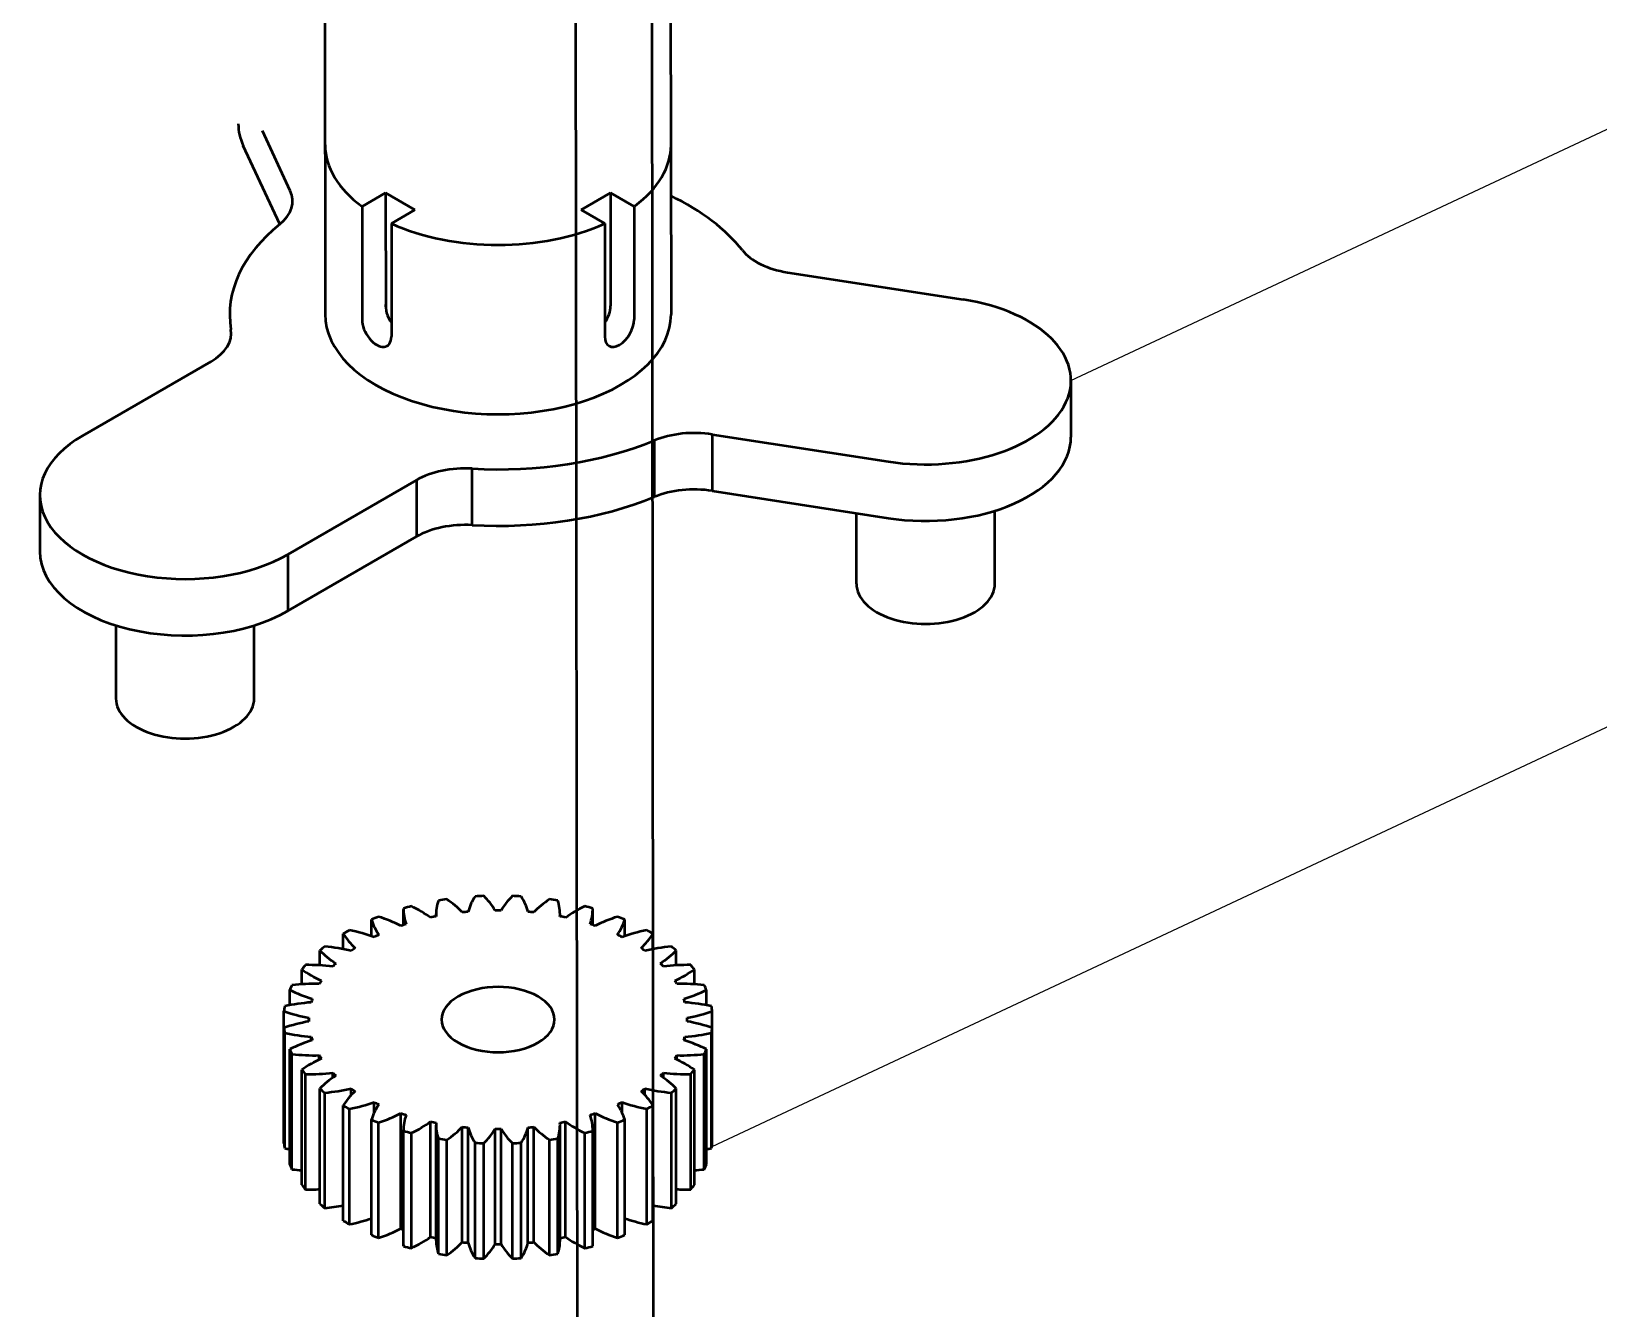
# Model space of a CAD drawing. Header units: inches. Extents: x 632 to 5727, y -9589 to -3994.
# Drawn here: x 742.8 to 822.1, y -4956.5 to -4891.9 of the extents above; entities that cross this region are included whole.
import ezdxf

# ---------------------------------------------------------------- set-up
doc = ezdxf.new("R2010")
doc.units = ezdxf.units.IN
doc.header["$MEASUREMENT"] = 0
doc.layers.add('visible line', color=7, linetype='Continuous', lineweight=50, plot=False)

msp = doc.modelspace()

# ---------------------------------------------------------------- linework, layer by layer
at = {"color": 2}
for p, q in [((795.4236, -4909.58989, -972.74939), (878.69911, -4870.53655, -972.74939)), ((777.27562, -4948.33922), (848.90179, -4914.74902))]:
    msp.add_line(p, q, dxfattribs=at)
at = {"layer": 'visible line'}
for p, q in [((757.46222, -4720.48261, -11112.20875), (757.69473, -4906.2404, -972.74939)), ((774.95903, -4720.54432, -11112.20875), (775.19108, -4906.24337, -972.74939)), ((755.92809, -4899.98934, -972.74939), (754.51791, -4896.95083, -972.74939)), ((755.39467, -4901.6872, -972.74939), (753.54848, -4897.70922, -972.74939)), ((760.75188, -4900.10052, -972.74939), (759.5594, -4900.789, -972.74939)), ((760.75188, -4900.10052, -972.74939), (762.23649, -4900.95766, -972.74939)), ((760.75188, -4900.10052, -972.74939), (760.76091, -4905.95332, -972.74939)), ((772.13392, -4900.10052, -972.74939), (770.64931, -4900.95766, -972.74939)), ((772.13392, -4900.10052, -972.74939), (773.3264, -4900.789, -972.74939)), ((772.13392, -4900.10052, -972.74939), (772.13392, -4905.8148, -972.74939)), ((759.5594, -4900.789, -972.74939), (759.5594, -4906.50328, -972.74939)), ((762.23649, -4900.95766, -972.74939), (761.04401, -4901.64614, -972.74939)), ((770.64931, -4900.95766, -972.74939), (771.84179, -4901.64614, -972.74939)), ((773.3264, -4900.789, -972.74939), (773.3264, -4906.50328, -972.74939)), ((761.04401, -4901.64614, -972.74939), (761.04401, -4907.36042, -972.74939)), ((771.84179, -4901.64614, -972.74939), (771.84179, -4907.36042, -972.74939)), ((781.08375, -4904.11602, -972.74939), (789.97706, -4905.49182, -972.74939)), ((745.41085, -4912.38623, -972.74939), (751.92121, -4908.62748, -972.74939)), ((795.4236, -4909.58989, -972.74939), (795.4236, -4912.44704, -972.74939)), ((774.33912, -4912.62014, -972.74939), (774.33912, -4915.47728, -972.74939)), ((777.2799, -4912.31217, -972.74939), (786.17321, -4913.68797, -972.74939)), ((777.2799, -4912.31217, -972.74939), (777.2799, -4915.16931, -972.74939)), ((755.80316, -4918.38623, -972.74939), (762.31351, -4914.62748, -972.74939)), ((762.31351, -4914.62748, -972.74939), (762.31351, -4917.48462, -972.74939)), ((765.12702, -4916.9024, -972.74939), (765.12702, -4914.04526, -972.74939)), ((743.25854, -4915.38624, -972.74939), (743.25855, -4918.23718, -972.74939)), ((777.2799, -4915.16931, -972.74939), (786.17321, -4916.54511, -972.74939)), ((791.5744, -4919.87556, -972.74939), (791.5744, -4916.17777, -972.74939)), ((784.57586, -4919.8756, -972.74939), (784.57586, -4916.298, -972.74939)), ((755.80316, -4921.24337, -972.74939), (762.31351, -4917.48462, -972.74939)), ((755.80316, -4918.38623, -972.74939), (755.80316, -4921.24337, -972.74939)), ((747.10774, -4921.97411, -972.74939), (747.10774, -4925.67195, -972.74939)), ((754.10628, -4925.67323, -972.74939), (754.10628, -4921.97411, -972.74939))]:
    msp.add_line(p, q, dxfattribs=at)
at = {"layer": 'visible line', "extrusion": (-0.707107, -0.408248, 0.57735)}
for p, q in [((774.20649, -4875.22163, -5574.8673), (774.32023, -4979.9658)), ((770.33996, -4876.75823, -5574.8673), (770.47869, -4980.50522)), ((761.65599, -4937.12849), (761.65599, -4936.34568)), ((763.31013, -4936.69212), (763.31013, -4936.56604)), ((769.57567, -4936.69212), (769.57567, -4936.56604)), ((771.22981, -4937.12849), (771.22981, -4936.34568)), ((758.61237, -4938.34572), (758.61237, -4937.57175)), ((760.03728, -4937.69026), (760.03728, -4936.85266)), ((772.84852, -4937.69026), (772.84852, -4936.85266)), ((774.27343, -4938.34572), (774.27343, -4937.57175)), ((757.42538, -4939.16859), (757.42538, -4938.42277)), ((775.46042, -4939.16859), (775.46042, -4938.42277)), ((756.51239, -4940.12613), (756.51239, -4939.37986)), ((776.37341, -4940.12613), (776.37341, -4939.37986)), ((755.90113, -4941.18934), (755.90113, -4940.41395)), ((776.98467, -4941.18934), (776.98467, -4940.41395)), ((755.61018, -4942.33399), (755.61018, -4941.49361)), ((777.27562, -4942.33399), (777.27562, -4941.49361)), ((755.61018, -4948.16611), (755.61018, -4942.33399)), ((756.87147, -4942.00267), (756.87147, -4941.9138)), ((776.01433, -4942.00267), (776.01433, -4941.9138)), ((777.27562, -4948.16611), (777.27562, -4942.33399)), ((755.64837, -4948.41816), (755.64837, -4942.58604)), ((756.99144, -4942.97711), (756.99144, -4942.78598)), ((775.89436, -4942.97711), (775.89436, -4942.78598)), ((777.23743, -4948.41816), (777.23743, -4942.58604)), ((755.90113, -4949.24577), (755.90113, -4943.41365)), ((756.01455, -4949.49016), (756.01455, -4943.65804)), ((757.39735, -4943.93528), (757.39735, -4943.72029)), ((775.48845, -4943.93528), (775.48845, -4943.72029)), ((776.87125, -4949.49016), (776.87125, -4943.65804)), ((776.98467, -4949.24577), (776.98467, -4943.41365)), ((756.51239, -4950.27986), (756.51239, -4944.44774)), ((756.69759, -4950.50916), (756.69759, -4944.67704)), ((758.0781, -4944.85545), (758.0781, -4944.59972)), ((774.8077, -4944.85545), (774.8077, -4944.59972)), ((776.18821, -4950.50916), (776.18821, -4944.67704)), ((776.37341, -4950.27986), (776.37341, -4944.44774)), ((757.42538, -4951.23695), (757.42538, -4945.40483)), ((759.01302, -4945.72916), (759.01302, -4945.39753)), ((773.87278, -4945.72916), (773.87278, -4945.39753)), ((775.46042, -4951.23695), (775.46042, -4945.40483)), ((757.67674, -4951.44421), (757.67674, -4945.61209)), ((757.67674, -4945.61209), (757.67674, -4945.61209)), ((757.67674, -4951.44421), (757.67674, -4945.61209)), ((758.61237, -4952.08797), (758.61237, -4946.25586)), ((760.17369, -4946.60744), (760.17369, -4946.0895)), ((772.71211, -4946.60744), (772.71211, -4946.0895)), ((774.27343, -4952.08797), (774.27343, -4946.25586)), ((775.20906, -4951.44421), (775.20906, -4945.61209)), ((758.92224, -4952.26688), (758.92224, -4946.43476)), ((760.03728, -4952.80707), (760.03728, -4946.97495)), ((760.39625, -4952.95219), (760.39625, -4947.12007)), ((761.52485, -4952.4867), (761.52485, -4946.65458)), ((763.02544, -4952.90774), (763.02544, -4947.07562)), ((769.86036, -4952.90774), (769.86036, -4947.07562)), ((771.36095, -4952.4867), (771.36095, -4946.65458)), ((772.48955, -4952.95219), (772.48955, -4947.12007)), ((772.84852, -4952.80707), (772.84852, -4946.97495)), ((773.96356, -4952.26688), (773.96356, -4946.43476)), ((761.65599, -4953.31404), (761.65599, -4947.48192)), ((761.65682, -4953.37238), (761.65682, -4947.54026)), ((762.05399, -4953.4793), (762.05399, -4947.64718)), ((763.31013, -4953.09368), (763.31013, -4947.26156)), ((763.42179, -4953.76673), (763.42179, -4947.93461)), ((764.62986, -4953.17194), (764.62986, -4947.33982)), ((764.93224, -4953.20273), (764.93224, -4947.37061)), ((766.28938, -4953.27128), (766.28938, -4947.43916)), ((766.59642, -4953.27128), (766.59642, -4947.43916)), ((767.95356, -4953.20273), (767.95356, -4947.37061)), ((768.25594, -4953.17194), (768.25594, -4947.33982)), ((769.46401, -4953.76673), (769.46401, -4947.93461)), ((769.57567, -4953.09368), (769.57567, -4947.26156)), ((770.83181, -4953.4793), (770.83181, -4947.64718)), ((771.22898, -4953.37238), (771.22898, -4947.54026)), ((771.22981, -4953.31404), (771.22981, -4947.48192)), ((763.84508, -4953.83221), (763.84508, -4948.0001)), ((765.27855, -4953.97814), (765.27855, -4948.14603)), ((765.71511, -4954.0002), (765.71511, -4948.16808)), ((767.17069, -4954.0002), (767.17069, -4948.16808)), ((767.60725, -4953.97814), (767.60725, -4948.14603)), ((769.04071, -4953.83221), (769.04071, -4948.0001)), ((757.67674, -4951.44421), (757.67674, -4951.44421))]:
    msp.add_line(p, q, dxfattribs=at)
at = {"layer": 'visible line'}
for centre, major_axis, start_param, end_param in [((760.64656, -4896.61114, -972.74939), (-7.34847, 0), 6.28318531, 6.54498469), ((766.4429, -4897.67195, -972.74939), (-8.74818, 0), 6.28372576, 6.94829359), ((766.4429, -4897.67195, -972.74939), (-8.74818, 0), 2.48480811, 3.14046369), ((752.5514, -4900.50952, -972.74939), (-3.49927, 0), 2.52092259, 3.40339204), ((766.4429, -4906.24337, -972.74939), (-13.57717, 0), 3.56812014, 4.01224264), ((766.4429, -4906.24337, -972.74939), (-13.57717, 0), 5.66251524, 6.38025659), ((766.4429, -4897.67195, -972.74939), (-8.74818, 0), 0.90568805, 2.23590461), ((781.98943, -4902.16455, -972.74939), (-3.49927, 0), 6.7097128, 7.59218225), ((761.49418, -4906.24337, -972.74939), (-0.52489, 0.90914), 6.91599389, 7.98779271), ((771.39162, -4906.24337, -972.74939), (0.52489, 0.90914), 4.5785779, 5.49778714), ((788.07513, -4909.58989, -972.74939), (-7.34847, 0), 7.59218225, 10.7337749), ((766.4429, -4906.24337, -972.74939), (-8.74818, 0), 6.28193385, 9.42477834), ((760.3017, -4906.93185, -972.74939), (-0.52489, 0.90914), 0.78539816, 3.92699082), ((772.5841, -4906.93185, -972.74939), (0.52489, 0.90914), 2.35619449, 5.49778714), ((749.44685, -4907.19891, -972.74939), (-3.49927, 0), 8.6393798, 9.52184925), ((776.37422, -4914.26363, -972.74939), (-3.49927, 0), 4.45058959, 5.33305904), ((750.60701, -4915.38623, -972.74939), (-7.34847, 0), 5.49778714, 8.6393798), ((766.4429, -4906.24337, -972.74939), (-13.57717, 0), 1.47372504, 2.19146639), ((788.07513, -4912.44704, -972.74939), (-7.34847, 0), 7.59218225, 9.42477802), ((764.78787, -4916.05605, -972.74939), (-3.49927, 0), 4.61531769, 5.49778714), ((776.37422, -4917.12078, -972.74939), (-3.49927, 0), 4.45058959, 5.33305904), ((766.4429, -4909.10052, -972.74939), (-13.57717, 0), 1.47372504, 2.19146639), ((764.78787, -4918.91319, -972.74939), (-3.49927, 0), 4.61531769, 5.49778714), ((750.60701, -4918.24337, -972.74939), (-7.34847, 0), 6.2817263, 8.6393798), ((788.07513, -4919.87556, -972.74939), (-3.49927, 0), 6.28316785, 9.42479541), ((750.60701, -4925.67195, -972.74939), (-3.49927, 0), 6.28318531, 9.42541232), ((769.45124, -4936.56604), (-6.14111, 0), -0.19098672, 0.03534983), ((766.4429, -4941.9138), (-10.85714, 0), -1.32917987, -1.28881401), ((759.2063, -4938.15094), (-6.14111, 0), -2.65334371, -2.42700715), ((771.01397, -4936.94889), (-6.14111, 0), -0.36551965, -0.1391831), ((766.4429, -4941.9138), (-10.85714, 0), -1.50371279, -1.46334693), ((760.44799, -4937.48259), (6.14111, 0), 0.31371602, 0.54005257), ((772.43781, -4937.48259), (-6.14111, 0), -0.54005257, -0.31371602), ((766.4429, -4941.9138), (-10.85714, 0), -1.67824572, -1.63787986), ((761.87183, -4936.94889), (6.14111, 0), 0.1391831, 0.36551965), ((773.6795, -4938.15094), (-6.14111, 0), -0.7145855, -0.48824895), ((766.4429, -4941.9138), (-10.85714, 0), -1.85277865, -1.81241278), ((763.43456, -4936.56604), (6.14111, 0), -0.03534983, 0.19098672), ((766.4429, -4941.9138), (-10.85714, 0), -0.98011402, -0.93974816), ((757.41362, -4939.80684), (-6.14111, 0), -2.30427786, -2.0779413), ((767.79711, -4936.34568), (-6.14111, 0), -0.0164538, 0.20988275), ((766.4429, -4941.9138), (-10.85714, 0), -1.15464694, -1.11428108), ((758.1845, -4938.93362), (-6.14111, 0), -2.47881078, -2.25247423), ((766.4429, -4941.9138), (-9.57143, 0), -1.23777088, -1.20569007), ((766.4429, -4941.9138), (-9.57143, 0), -1.41230381, -1.38022299), ((766.4429, -4941.9138), (-9.57143, 0), -1.58683673, -1.55475592), ((766.4429, -4941.9138), (-9.57143, 0), -1.76136966, -1.72928884), ((766.4429, -4941.9138), (-9.57143, 0), -1.93590259, -1.90382177), ((774.7013, -4938.93362), (-6.14111, 0), -0.88911843, -0.66278187), ((766.4429, -4941.9138), (-10.85714, 0), -2.02731157, -1.98694571), ((765.08869, -4936.34568), (6.14111, 0), -0.20988275, 0.0164538), ((775.47218, -4939.80684), (-6.14111, 0), -1.06365135, -0.8373148), ((766.4429, -4941.9138), (-10.85714, 0), -2.2018445, -2.16147863), ((766.4429, -4941.9138), (-10.85714, 0), -0.80558109, -0.76521523), ((764.4169, -4936.41407), (-6.14111, 0), 0.33261205, 0.5589486), ((756.91709, -4940.74409), (-6.14111, 0), -2.12974493, -1.90340838), ((766.10182, -4936.29451), (-6.14111, 0), 0.15807913, 0.38441568), ((766.4429, -4941.9138), (-9.57143, 0), -0.88870503, -0.85662422), ((766.4429, -4941.9138), (-9.57143, 0), -1.06323796, -1.03115714), ((766.4429, -4941.9138), (-9.57143, 0), -2.11043551, -2.07835469), ((766.78398, -4936.29451), (6.14111, 0), -0.38441568, -0.15807913), ((766.4429, -4941.9138), (-9.57143, 0), -2.28496844, -2.25288762), ((775.96871, -4940.74409), (-6.14111, 0), -1.23818428, -1.01184772), ((768.4689, -4936.41407), (6.14111, 0), -0.5589486, -0.33261205), ((766.4429, -4941.9138), (-10.85714, 0), -2.37637742, -2.33601156), ((766.4429, -4941.9138), (-10.85714, 0), -0.63104817, -0.59068231), ((756.71, -4941.71688), (-6.14111, 0), -1.95521201, -1.72887545), ((766.4429, -4941.9138), (-9.57143, 0), -0.71417211, -0.68209129), ((766.4429, -4941.9138), (-9.57143, 0), -2.45950136, -2.42742054), ((776.1758, -4941.71688), (-6.14111, 0), -1.4127172, -1.18638065), ((766.4429, -4941.9138), (-10.85714, 0), -2.55091035, -2.51054448), ((766.4429, -4941.9138), (-10.85714, 0), -0.45651524, -0.41614938), ((756.79863, -4942.69565), (-6.14111, 0), -1.78067908, -1.55434253), ((762.79354, -4936.70074), (6.14111, 0), -2.63444768, -2.40811112), ((766.4429, -4941.9138), (-9.57143, 0), -0.53963918, -0.50755837), ((770.09226, -4936.70074), (6.14111, 0), -0.73348153, -0.50714498), ((766.4429, -4941.9138), (-9.57143, 0), -2.63403429, -2.60195347), ((776.08717, -4942.69565), (-6.14111, 0), -1.58725013, -1.36091357), ((766.4429, -4941.9138), (-10.85714, 0), -2.72544327, -2.68507741), ((761.28107, -4937.14581), (6.14111, 0), -2.45991475, -2.2335782), ((766.4429, -4941.9138), (-9.57143, 0), -0.36510626, -0.33302544), ((771.60473, -4937.14581), (6.14111, 0), -0.90801446, -0.6816779), ((766.4429, -4941.9138), (9.57143, 0), 0.33302544, 0.36510626), ((766.4429, -4941.9138), (-10.85714, 0), -0.28198232, -0.24161646), ((759.92543, -4937.73575), (6.14111, 0), -2.28538183, -2.05904527), ((757.18031, -4943.65067), (-6.14111, 0), -1.60614616, -1.3798096), ((775.70549, -4943.65067), (-6.14111, 0), -1.76178305, -1.5354465), ((772.96037, -4937.73575), (6.14111, 0), -1.08254738, -0.85621083), ((766.4429, -4941.9138), (10.85714, 0), 0.24161646, 0.28198232), ((766.4429, -4941.9138), (-10.85714, 0), -0.10744939, -0.06708353), ((758.76782, -4938.45264), (6.14111, 0), -2.1108489, -1.88451235), ((757.84342, -4944.55291), (-6.14111, 0), -1.43161323, -1.20527668), ((766.4429, -4941.9138), (-9.57143, 0), -0.19057333, -0.15849252), ((766.4429, -4941.9138), (9.57143, 0), 0.15849252, 0.19057333), ((775.04238, -4944.55291), (-6.14111, 0), -1.93631598, -1.70997942), ((774.11798, -4938.45264), (6.14111, 0), -1.25708031, -1.03074375), ((766.4429, -4941.9138), (10.85714, 0), 0.06708353, 0.10744939), ((758.76782, -4945.37496), (-6.14111, 0), -1.25708031, -1.03074375), ((766.4429, -4941.9138), (-10.85714, 0), 0.06708353, 0.10744939), ((766.4429, -4941.9138), (-9.57143, 0), -0.01604041, 0.01604041), ((766.4429, -4941.9138), (9.57143, 0), -0.01604041, 0.01604041), ((774.11798, -4945.37496), (-6.14111, 0), -2.1108489, -1.88451235), ((766.4429, -4941.9138), (10.85714, 0), -0.10744939, -0.06708353), ((757.84342, -4939.27469), (6.14111, 0), -1.93631598, -1.70997942), ((759.92543, -4946.09185), (-6.14111, 0), -1.08254738, -0.85621083), ((766.4429, -4941.9138), (-9.57143, 0), 0.15849252, 0.19057333), ((766.4429, -4941.9138), (9.57143, 0), -0.19057333, -0.15849252), ((772.96037, -4946.09185), (-6.14111, 0), -2.28538183, -2.05904527), ((775.04238, -4939.27469), (6.14111, 0), -1.43161323, -1.20527668), ((766.4429, -4941.9138), (-10.85714, 0), 0.24161646, 0.28198232), ((757.18031, -4940.17693), (6.14111, 0), -1.76178305, -1.5354465), ((761.28107, -4946.68179), (-6.14111, 0), -0.90801446, -0.6816779), ((766.4429, -4941.9138), (-9.57143, 0), 0.33302544, 0.36510626), ((766.4429, -4941.9138), (9.57143, 0), -0.36510626, -0.33302544), ((771.60473, -4946.68179), (-6.14111, 0), -2.45991475, -2.2335782), ((775.70549, -4940.17693), (6.14111, 0), -1.60614616, -1.3798096), ((766.4429, -4941.9138), (10.85714, 0), -0.28198232, -0.24161646), ((766.4429, -4941.9138), (10.85714, 0), -2.72544327, -2.68507741), ((756.79863, -4941.13195), (6.14111, 0), -1.58725013, -1.36091357), ((762.79354, -4947.12686), (-6.14111, 0), -0.73348153, -0.50714498), ((766.4429, -4941.9138), (9.57143, 0), -2.63403429, -2.60195347), ((766.4429, -4941.9138), (9.57143, 0), -0.53963918, -0.50755837), ((770.09226, -4947.12686), (-6.14111, 0), -2.63444768, -2.40811112), ((776.08717, -4941.13195), (6.14111, 0), -1.78067908, -1.55434253), ((766.4429, -4941.9138), (10.85714, 0), -0.45651524, -0.41614938), ((766.4429, -4941.9138), (10.85714, 0), -2.55091035, -2.51054424), ((756.71, -4942.11072), (6.14111, 0), -1.41271627, -1.18638065), ((764.4169, -4947.41353), (-6.14111, 0), -0.5589486, -0.33261205), ((766.4429, -4941.9138), (9.57143, 0), -2.45950136, -2.42742054), ((766.4429, -4941.9138), (9.57143, 0), -0.71417211, -0.68209129), ((768.4689, -4947.41353), (6.14111, 0), 0.33261205, 0.5589486), ((776.1758, -4942.11072), (6.14111, 0), -1.95521201, -1.72887545), ((766.4429, -4941.9138), (10.85714, 0), -0.63104817, -0.59068231), ((766.4429, -4941.9138), (10.85714, 0), -2.37637742, -2.33601156), ((756.91709, -4943.08351), (6.14111, 0), -1.23818428, -1.01184772), ((766.10182, -4947.5331), (-6.14111, 0), -0.38441568, -0.15807913), ((766.4429, -4941.9138), (9.57143, 0), -2.28496844, -2.25288762), ((766.4429, -4941.9138), (9.57143, 0), -0.88870503, -0.85662422), ((766.78398, -4947.5331), (6.14111, 0), 0.15807913, 0.38441568), ((775.96871, -4943.08351), (6.14111, 0), -2.12974493, -1.90340838), ((766.4429, -4941.9138), (10.85714, 0), -0.80558109, -0.76521523), ((766.4429, -4941.9138), (10.85714, 0), -2.2018445, -2.16147863), ((757.41362, -4944.02076), (6.14111, 0), -1.06365135, -0.8373148), ((766.4429, -4941.9138), (9.57143, 0), -2.11043551, -2.07835469), ((767.79711, -4947.48192), (-6.14111, 0), -0.20988275, 0.0164538), ((758.1845, -4944.89399), (6.14111, 0), -0.88911843, -0.66278187), ((766.4429, -4941.9138), (9.57143, 0), -1.93590259, -1.90382177), ((769.45124, -4947.26156), (-6.14111, 0), -0.03534983, 0.19098672), ((763.43456, -4947.26156), (6.14111, 0), -0.19098672, 0.03534983), ((766.4429, -4941.9138), (9.57143, 0), -1.23777088, -1.20569007), ((774.7013, -4944.89399), (6.14111, 0), -2.47881078, -2.25247423), ((766.4429, -4941.9138), (9.57143, 0), -1.06323796, -1.03115714), ((765.08869, -4947.48192), (6.14111, 0), -0.0164538, 0.20988275), ((775.47218, -4944.02076), (6.14111, 0), -2.30427786, -2.0779413), ((766.4429, -4941.9138), (10.85714, 0), -0.98011402, -0.93974816), ((766.4429, -4941.9138), (10.85714, 0), -2.02731157, -1.98694571), ((766.4429, -4941.9138), (10.85714, 0), -1.85277865, -1.81241278), ((759.2063, -4945.67667), (6.14111, 0), -0.7145855, -0.48824895), ((766.4429, -4941.9138), (9.57143, 0), -1.76136966, -1.72928884), ((771.01397, -4946.87871), (-6.14111, 0), 0.1391831, 0.36551965), ((760.44799, -4946.34501), (6.14111, 0), -0.54005257, -0.31371602), ((766.4429, -4941.9138), (9.57143, 0), -1.58683673, -1.55475592), ((772.43781, -4946.34501), (-6.14111, 0), 0.31371602, 0.54005257), ((761.87183, -4946.87871), (6.14111, 0), -0.36551965, -0.1391831), ((766.4429, -4941.9138), (9.57143, 0), -1.41230381, -1.38022299), ((773.6795, -4945.67667), (6.14111, 0), -2.65334371, -2.42700715), ((766.4429, -4941.9138), (10.85714, 0), -1.32917987, -1.28881401), ((766.4429, -4941.9138), (10.85714, 0), -1.15464694, -1.11428108), ((766.4429, -4947.74592), (-10.85714, 0), 0.06708353, 0.10744939), ((757.84342, -4945.10681), (6.14111, 0), -1.93631598, -1.89259798), ((766.4429, -4941.9138), (10.85714, 0), -1.67824572, -1.63787986), ((766.4429, -4941.9138), (10.85714, 0), -1.50371279, -1.46334693), ((775.04238, -4945.10681), (6.14111, 0), -1.24899468, -1.20527668), ((766.4429, -4947.74592), (10.85714, 0), -0.10744939, -0.06708353), ((766.4429, -4947.74592), (-10.85714, 0), 0.24161646, 0.28198232), ((757.18031, -4946.00905), (6.14111, 0), -1.76178305, -1.6797734), ((775.70549, -4946.00905), (6.14111, 0), -1.46181925, -1.3798096), ((766.4429, -4947.74592), (10.85714, 0), -0.28198232, -0.24161646), ((766.4429, -4947.74592), (10.85714, 0), -2.72544327, -2.68507741), ((766.4429, -4947.74592), (10.85714, 0), -0.45651524, -0.41614938), ((756.79863, -4946.96407), (6.14111, 0), -1.58725013, -1.46856042), ((776.08717, -4946.96407), (6.14111, 0), -1.67303223, -1.55434253), ((766.4429, -4947.74592), (10.85714, 0), -2.55091035, -2.51054424), ((756.71, -4947.94284), (6.14111, 0), -1.41271627, -1.25583855), ((776.1758, -4947.94284), (6.14111, 0), -1.8857541, -1.72887545), ((766.4429, -4947.74592), (10.85714, 0), -0.63104817, -0.59068231), ((766.4429, -4947.74592), (10.85714, 0), -2.37637742, -2.33601156), ((756.91709, -4948.91563), (6.14111, 0), -1.23818428, -1.03783944), ((757.41362, -4949.85288), (6.14111, 0), -1.06365135, -0.8373148), ((766.4429, -4947.74592), (9.57143, 0), -2.11043551, -2.09453917), ((766.4429, -4947.74592), (9.57143, 0), -1.04705349, -1.03115714), ((775.47218, -4949.85288), (6.14111, 0), -2.30427786, -2.0779413), ((775.96871, -4948.91563), (6.14111, 0), -2.10375322, -1.90340838), ((766.4429, -4947.74592), (10.85714, 0), -0.80558109, -0.76521523), ((766.4429, -4947.74592), (10.85714, 0), -2.2018445, -2.16147863), ((767.79711, -4953.31404), (-6.14111, 0), 0, 0.0164538), ((766.4429, -4947.74592), (10.85714, 0), -2.02731157, -1.98694571), ((758.1845, -4950.72611), (6.14111, 0), -0.88911843, -0.66278187), ((766.4429, -4947.74592), (9.57143, 0), -1.93590259, -1.90424594), ((769.45124, -4953.09368), (-6.14111, 0), 0, 0.19098672), ((759.2063, -4951.50878), (6.14111, 0), -0.7145855, -0.48824895), ((766.4429, -4947.74592), (9.57143, 0), -1.76136966, -1.72928884), ((771.01397, -4952.71083), (-6.14111, 0), 0.1391831, 0.36551965), ((760.44799, -4952.17713), (6.14111, 0), -0.54005257, -0.31371602), ((766.4429, -4947.74592), (9.57143, 0), -1.58683673, -1.55475592), ((772.43781, -4952.17713), (-6.14111, 0), 0.31371602, 0.54005257), ((761.87183, -4952.71083), (6.14111, 0), -0.36551965, -0.1391831), ((766.4429, -4947.74592), (9.57143, 0), -1.41230381, -1.38022299), ((773.6795, -4951.50878), (6.14111, 0), -2.65334371, -2.42700715), ((763.43456, -4953.09368), (6.14111, 0), -0.19098672, 0), ((766.4429, -4947.74592), (9.57143, 0), -1.23734671, -1.20569007), ((774.7013, -4950.72611), (6.14111, 0), -2.47881078, -2.25247423), ((766.4429, -4947.74592), (10.85714, 0), -1.15464694, -1.11428108), ((765.08869, -4953.31404), (6.14111, 0), -0.0164538, 0), ((766.4429, -4947.74592), (10.85714, 0), -0.98011402, -0.93974816), ((766.4429, -4947.74592), (10.85714, 0), -1.85277865, -1.81241278), ((766.4429, -4947.74592), (10.85714, 0), -1.67824572, -1.63787986), ((766.4429, -4947.74592), (10.85714, 0), -1.50371279, -1.46334693), ((766.4429, -4947.74592), (10.85714, 0), -1.32917987, -1.28881401)]:
    msp.add_ellipse(centre, major_axis=major_axis, ratio=0.57735027, start_param=start_param, end_param=end_param, dxfattribs=at)
at = {"layer": 'visible line', "extrusion": (9.9378e-30, 1.66533e-16, -1)}
msp.add_ellipse((766.4429, -4941.9138), major_axis=(-2.85714, 0), ratio=0.57735027, start_param=-5.49778714, end_param=0.78539816, dxfattribs=at)

doc.saveas('drawing.dxf')
